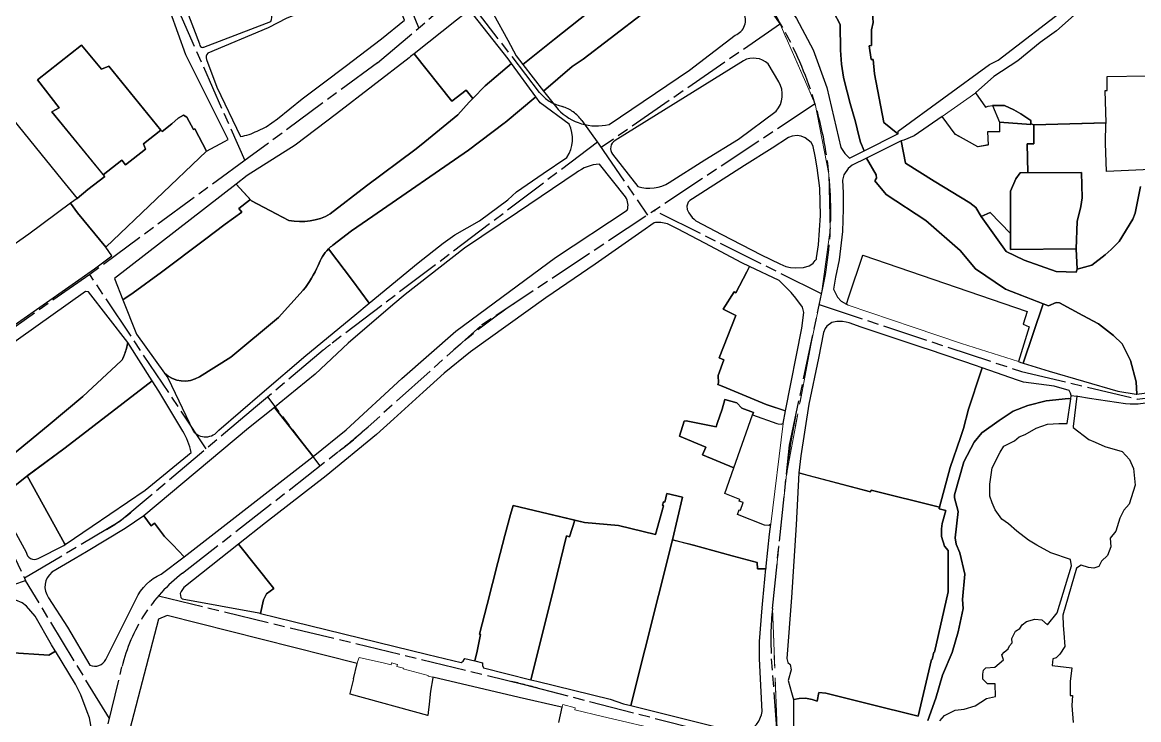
# Model space of a CAD drawing. Header units: millimetres. Extents: x 125232 to 134072, y 142885 to 152835.
# Drawn here: x 130015 to 130609, y 144035 to 144406 of the extents above; entities that cross this region are included whole.
import ezdxf

# ---------------------------------------------------------------- set-up
doc = ezdxf.new("R2010")
doc.units = ezdxf.units.MM
doc.linetypes.add('ACAD_ISO08W100', pattern=[36, 24, -3, 6, -3])
doc.linetypes.add('CENTER', pattern=[50.8, 31.75, -6.35, 6.35, -6.35])
for name, color, linetype in [('commerce', 10, 'Continuous'), ('culture', 21, 'Continuous'), ('green & plaza', 80, 'Continuous'), ('reserve', 253, 'Continuous'), ('residence', 2, 'Continuous'), ('residence-bad', 41, 'Continuous'), ('Sports', 81, 'Continuous'), ('water', 4, 'Continuous'), ('老城北中心线', 7, 'ACAD_ISO08W100')]:
    doc.layers.add(name, color=color, linetype=linetype)
for name, color, linetype, lineweight in [('government', 221, 'Continuous', 0), ('municipal utilities', 151, 'Continuous', 0), ('parking', 8, 'Continuous', 0), ('school', 31, 'Continuous', 0), ('super block', 6, 'CENTER', 0)]:
    doc.layers.add(name, color=color, linetype=linetype, lineweight=lineweight)

msp = doc.modelspace()

# ---------------------------------------------------------------- linework, layer by layer
at = {"layer": 'commerce'}
for points in [[(130133.93, 144448.27, 0.564691), (130129.9, 144451.03), (130127.89, 144450.11), (130097.55, 144437.76, 0.473223), (130094.59, 144432.61), (130109.11, 144394.49, 0.028899), (130109.09, 144394.29, 0.414214), (130110.76, 144392.63, 0.092093), (130111.35, 144392.74), (130147.09, 144406.49, 0.198104), (130147.3, 144410.6)], [(130294.08, 144446.14), (130265.69, 144421.13, 0.258875), (130265.59, 144410.27), (130273.07, 144396.53), (130277.55, 144388.21), (130281.18, 144383.5), (130298.04, 144396.97), (130320.14, 144414.63)], [(130369.74, 144380.5), (130394.09, 144399.19, 0.464882), (130398.53, 144411.29), (130384.32, 144436.17), (130382.11, 144439.25), (130346.58, 144411.91), (130327.57, 144397.27), (130313.3, 144386.29), (130307.4, 144382.43), (130292.07, 144369.35), (130299.85, 144359.65, 0.268777), (130327.01, 144351.64)], [(130210.07, 144426.8, 0.381398), (130205.7, 144428.24), (130201.88, 144426.71), (130155.57, 144408.26), (130145.63, 144403.03), (130113.46, 144389.55, 0.283863), (130112.83, 144386.27), (130118.29, 144371.42), (130130.93, 144345.23, 0.08878), (130139.71, 144348.13), (130144.62, 144350.31), (130150.57, 144354.69), (130163.73, 144365.29), (130175.02, 144373.79), (130186.51, 144382.52), (130205.9, 144397.25), (130218.21, 144407.12), (130217.41, 144408.87)], [(130223.68, 144338.18), (130226.99, 144340.73), (130246.52, 144356.72), (130252.57, 144363.41), (130254.55, 144365.48), (130250.99, 144369.84), (130243.32, 144364.02), (130223.27, 144389.22), (130221.37, 144387.71), (130221.03, 144387.37), (130220.67, 144387.08), (130182.06, 144357.22), (130160.08, 144340.57), (130134.52, 144324.49), (130128.61, 144319.9), (130136.69, 144310.97), (130149.97, 144303.99), (130156.59, 144300.56, 0.183613), (130178.63, 144303.96), (130197.92, 144318.97)], [(130415.95, 144358.66, 0.3207), (130417.36, 144374.22), (130411.7, 144383.89, 0.314067), (130398.48, 144385.56), (130330.25, 144343.05, 0.45947), (130328.81, 144335.82), (130342.32, 144318.59, 0.22293), (130359.04, 144320.77), (130377.88, 144332.82), (130395.84, 144343.7)], [(130273.18, 144311.43), (130277.82, 144315.81), (130291.97, 144325.49), (130304.5, 144334.05, 0.269172), (130305.73, 144351.84), (130290.35, 144363.05), (130287.99, 144366.31), (130271.69, 144352.67), (130271.19, 144352.25), (130252.21, 144337.89), (130201.35, 144302.84), (130190.03, 144294.93), (130180.05, 144287.38, 0.034246), (130177.71, 144285.35), (130190.51, 144268.57), (130199.4, 144256.45), (130225.52, 144277.95), (130238.81, 144288.47), (130244.94, 144292.82), (130258, 144300.24)], [(130298.58, 144280.79), (130336.66, 144306.02, 0.232998), (130335.82, 144313.02), (130321.89, 144330.49, 0.149761), (130309.44, 144325.86), (130278.29, 144304.73), (130250.03, 144285.72), (130218.49, 144261.17), (130212.02, 144255.68), (130188.22, 144235.14), (130170.58, 144218.77), (130151.44, 144203.05), (130149, 144201.03), (130169.63, 144174.93), (130187.18, 144189.13), (130216.81, 144216.37), (130245.46, 144241.69)], [(130053.14, 144274.76), (130062.4, 144281.69), (130059.31, 144286.25), (130044.26, 144304.59), (130040.53, 144309.65), (130018.35, 144293.19), (130005.69, 144284.32), (129997.71, 144297.34), (129995.09, 144300.72), (129979.54, 144289.67), (129948.15, 144268.09), (129957.41, 144254.55), (129955.52, 144253.15), (129963.91, 144241.21), (129957.26, 144228.81), (129962.36, 144225.21, 0.240956), (129978.2, 144222.96), (129998.47, 144236.53)], [(130177.71, 144285.35, 0.115613), (130172.25, 144276.57, -0.06024), (130164.26, 144263.38), (130151.14, 144248.84), (130125.8, 144227.84), (130109.05, 144217.36, -0.343183), (130090.46, 144219.27), (130092.25, 144216.7), (130105.67, 144188.53, 0.494241), (130119.33, 144188.93), (130142.46, 144208.85), (130165.69, 144228.73), (130191.69, 144250.1), (130199.4, 144256.45), (130190.51, 144268.57)], [(130070.99, 144235.55), (130050.07, 144262.55), (130048.43, 144262.65), (129986.15, 144218.55), (129978.1, 144212.58, 0.406474), (129976.14, 144200.49), (129995.45, 144165.97), (130006.57, 144173.32), (130028.63, 144191.36), (130047.04, 144206.75), (130067.44, 144225.73, 0.079449), (130070.01, 144231.69)], [(130104.62, 144177.12, 0.087597), (130100.26, 144188.44), (130087.4, 144209.76), (130083.95, 144215.2), (130037.61, 144179.53), (130017.45, 144164.6), (130037.31, 144128.61), (130037.64, 144127.99), (130052.03, 144137.86), (130080.26, 144157.02)], [(130100.99, 144121.48), (130094.99, 144127.89), (130090.43, 144132.24), (130085.11, 144139.39), (130083.4, 144138.03), (130079.43, 144143.28), (130069.6, 144136.51), (130049.03, 144124.23), (130042.94, 144120.6), (130030.61, 144113.3, 0.408687), (130028.83, 144099.75), (130038.86, 144084), (130050.74, 144063.92, 0.409564), (130059.26, 144066.83), (130075.42, 144099.12, -0.185804), (130088.7, 144112.24)]]:
    msp.add_lwpolyline(points, format="xyb", close=True, dxfattribs=at)
msp.add_lwpolyline([(130001, 144364.96), (130036.07, 144321.95), (130044.01, 144312.23), (130049.65, 144317.08), (130058.68, 144323.86), (130030.5, 144358.36), (130034.34, 144360.5), (130022.82, 144375.41), (130046.29, 144393.74), (130056.95, 144380.96), (130060.79, 144382.66), (130088.53, 144348.65), (130089.21, 144347.81), (130094.39, 144351.93), (130097.73, 144354.96), (130100.61, 144356.56), (130102.38, 144355.44), (130105.88, 144348.96), (130106.61, 144349.32), (130112.75, 144337.31), (130122.44, 144342.48), (130124.33, 144343.57), (130101.78, 144388.66), (130081.41, 144445.67)], dxfattribs=at)
for points in [[(130429.57, 144243.15), (130430.67, 144251.46), (130429.92, 144254.46), (130426.33, 144259.22), (130423.91, 144262.21), (130417.54, 144268.49), (130401.77, 144276.05), (130401.68, 144275.95), (130400.37, 144273.16), (130394.54, 144262.08), (130393.59, 144262.58), (130387.71, 144253.32), (130394.53, 144249.88), (130385.55, 144227.4), (130388.07, 144226.29), (130384.98, 144218.08), (130385.21, 144214.05), (130384.94, 144213.24), (130387.15, 144212.32), (130410.54, 144202.61), (130420.91, 144199.2)], [(130021.61, 144089.93), (130017, 144095.34), (130014.79, 144097.03), (130011.34, 144098.53), (130007.73, 144099.75), (130004.48, 144100.59), (130001.73, 144100.56), (130000, 144100.02), (129981.48, 144093.32), (129982.43, 144090.73), (129991.04, 144069.15), (129995.23, 144068.79), (130007.52, 144070.67), (130028.95, 144069.23), (130032.42, 144071.34), (130032.34, 144071.48), (130030.34, 144074.7)]]:
    msp.add_lwpolyline(points, close=True, dxfattribs=at)
at = {"layer": 'culture'}
for points in [[(130060.79, 144382.66), (130056.95, 144380.96), (130046.29, 144393.74), (130022.82, 144375.41), (130034.34, 144360.5), (130030.5, 144358.36), (130057.88, 144324.85), (130067.72, 144332.69), (130069.68, 144330.04), (130080.4, 144338.52), (130079.32, 144341.24), (130088.53, 144348.65)], [(130169.63, 144174.93), (130149, 144201.03), (130135.24, 144190), (130079.43, 144143.28), (130083.4, 144138.03), (130085.11, 144139.39), (130090.43, 144132.24), (130094.99, 144127.89), (130100.99, 144121.48)]]:
    msp.add_lwpolyline(points, close=True, dxfattribs=at)
msp.add_lwpolyline([(130017.45, 144164.6), (130017.05, 144164.3), (130002.07, 144152.58), (130003.13, 144150.1), (130005.02, 144145.82), (130016.92, 144123.98, 0.517555), (130023.18, 144120.63), (130036.96, 144127.52), (130037.64, 144127.99), (130037.31, 144128.61)], format="xyb", close=True, dxfattribs=at)
at = {"layer": 'government'}
msp.add_lwpolyline([(130633.52, 144377.79), (130591.96, 144377.13), (130592.04, 144369.62), (130590.88, 144369.61), (130591.41, 144352.4), (130591.42, 144352.17), (130591.26, 144352.32), (130591.06, 144341.72), (130591.75, 144326.66), (130615.11, 144327.73)], dxfattribs=at)
msp.add_lwpolyline([(130230.52, 144037.11), (130230.73, 144038.73), (130231.31, 144043.1), (130231.97, 144050.08), (130233.17, 144057.15), (130233.23, 144057.38), (130230.67, 144057.99), (130230.77, 144058.41), (130217.54, 144061.86), (130217.65, 144062.27), (130214.1, 144063.19), (130214.37, 144064.25), (130211.29, 144065.03), (130211.02, 144063.99), (130207.59, 144064.89), (130194.1, 144067.87), (130193.22, 144065.67), (130190.99, 144056.57), (130191.12, 144056.53), (130189.25, 144048.69), (130189.19, 144048.46), (130189.19, 144048.46), (130189.19, 144048.46), (130189.19, 144048.46), (130230.52, 144037.11)], close=True, dxfattribs=at)
at = {"layer": 'green & plaza'}
for points in [[(130431.5, 144436.05), (130417.73, 144425.93), (130417.6, 144421.33), (130421.98, 144414.89), (130426.69, 144407.95), (130435.6, 144391.24), (130442.86, 144371.33), (130450.26, 144339.27), (130452.39, 144336.13), (130455.01, 144333.7), (130462.71, 144337.56), (130460.81, 144342.21), (130459.88, 144345.59), (130458.15, 144352.95), (130455.29, 144362.76), (130452.05, 144375.13), (130451.71, 144376.85), (130450.74, 144383.73), (130450.19, 144391.23), (130449.99, 144404.89), (130443.27, 144417.62)], [(130546.02, 144357.29), (130542.37, 144359.33), (130537.45, 144361.66), (130531, 144361.71), (130534.67, 144352.77), (130551.47, 144351.66), (130551.48, 144351.86), (130551.5, 144353.8)], [(130112.75, 144337.31), (130106.61, 144349.32), (130105.88, 144348.96), (130102.38, 144355.44), (130100.61, 144356.56), (130097.73, 144354.96), (130094.39, 144351.93), (130089.21, 144347.81), (130088.53, 144348.65), (130079.32, 144341.24), (130080.4, 144338.52), (130069.68, 144330.04), (130067.72, 144332.69), (130057.87, 144324.85), (130058.68, 144323.86), (130049.65, 144317.08), (130044.01, 144312.23), (130040.53, 144309.65), (130044.26, 144304.59), (130059.31, 144286.25)], [(130439.59, 144303.09), (130439.12, 144317.67), (130437.8, 144328.53), (130436.71, 144334.74), (130435.66, 144339.92), (130435.32, 144340.76), (130434.57, 144341.98), (130431.41, 144344.57), (130429.27, 144345.43), (130427.08, 144345.82), (130424.51, 144345.41), (130422.55, 144344.62), (130413.76, 144339.07), (130399.07, 144329.81), (130371.36, 144312.08), (130370.02, 144311.23), (130369.05, 144310.26), (130368.42, 144308.05), (130368.59, 144306.41), (130369.46, 144304.57), (130371.24, 144302.13), (130372.22, 144301.14), (130373.26, 144300.37), (130387.09, 144293.02), (130407.94, 144282.18), (130417.89, 144277.49), (130421.07, 144276), (130423.55, 144275.43), (130426.45, 144275.27), (130430.38, 144275.48), (130433.42, 144276.42), (130434.29, 144276.84), (130435.6, 144277.8), (130436.67, 144279.14), (130437.31, 144279.94), (130437.44, 144280.7), (130438.37, 144287.54)], [(130495.6, 144300.51), (130474.52, 144314.36), (130468.35, 144321.6), (130469.37, 144323.09), (130469.11, 144324.77), (130463.94, 144333.72), (130456.28, 144329.9), (130454.15, 144328.13), (130451.98, 144324.83), (130451.15, 144321.99), (130451.61, 144315.31), (130451.58, 144306.76), (130451.25, 144294.71), (130449.4, 144279.58), (130447.53, 144270.37), (130446.45, 144264.01), (130448.53, 144259.63), (130450.58, 144257.55), (130453.29, 144255.96), (130454.65, 144259.86), (130462.07, 144282.03), (130549.46, 144252.02), (130547.35, 144245.28), (130550.48, 144243.92), (130544.84, 144225.38), (130546.03, 144225), (130547.39, 144224.58), (130558.03, 144256.17), (130537.98, 144264), (130521.93, 144274.8), (130513.77, 144284.46)], [(130122.8, 144298.56), (130131.53, 144304.87), (130130.01, 144306.96), (130135.74, 144311.27), (130135.98, 144311.45), (130136.29, 144311.41), (130128.61, 144319.9), (130063.89, 144269.57), (130068.38, 144258.2), (130073.76, 144261.92), (130088.91, 144273.04), (130111.81, 144290.2)], [(130575.58, 144285.49), (130540.63, 144285.07), (130540.52, 144293.26), (130540.51, 144293.25), (130540.51, 144293.61), (130529.81, 144304.69), (130525.02, 144302.57), (130538.25, 144284.09), (130547.88, 144279.43), (130564.94, 144273.39), (130575.62, 144272.94), (130576.07, 144274.67)], [(130595.45, 144239.26), (130587.4, 144245.48), (130579.06, 144250), (130566.69, 144256.7), (130564.98, 144256.91), (130560.78, 144255.1), (130558.03, 144256.17), (130547.39, 144224.58), (130561.17, 144220.23), (130597.69, 144209.75), (130607.53, 144208.1), (130607.84, 144208.14), (130607.52, 144214.61), (130604.52, 144225.97), (130600.1, 144234.85)], [(130129.78, 144128.21), (130100.7, 144105.22), (130099.33, 144103.13), (130098.87, 144102.04), (130099.22, 144099.93), (130099.84, 144099.17), (130140.61, 144091.68), (130141.61, 144091.43), (130143.1, 144098.61), (130144.79, 144101.84), (130148.64, 144104.65)]]:
    msp.add_lwpolyline(points, close=True, dxfattribs=at)
msp.add_lwpolyline([(130273.35, 144386.51), (130254.76, 144410.14, 0.356498), (130250, 144410.32), (130245.79, 144407.14), (130223.27, 144389.22), (130243.32, 144364.02), (130250.99, 144369.84), (130254.55, 144365.48), (130261.02, 144372.25), (130275.1, 144384.1)], format="xyb", close=True, dxfattribs=at)
for points in [[(130496.67, 144034.49), (130500.79, 144046.25), (130504.45, 144058.51), (130509.6, 144070.62), (130512.69, 144081.63), (130515.43, 144094.08), (130515.09, 144098.88), (130516.35, 144112.29), (130513.72, 144123.59), (130511.66, 144128.16), (130511.2, 144131.63), (130512.69, 144145.68), (130510.75, 144152.88), (130510.86, 144154.48), (130515.78, 144172), (130521.27, 144182.62), (130525.28, 144187.46), (130534.65, 144194.08), (130541.97, 144199), (130549.74, 144202.08), (130559.57, 144204.59), (130571.51, 144205.69), (130572.67, 144205.6), (130572.91, 144207.34), (130572.58, 144208.68), (130571.74, 144210.11), (130563.91, 144212.29), (130547.51, 144214.39), (130544.4, 144215.47), (130525.51, 144222.1), (130524.77, 144220), (130518.21, 144200.09), (130515.53, 144189.81), (130513.97, 144185.03), (130508.54, 144169.09), (130502.89, 144148), (130502.63, 144147.04), (130506.21, 144146.12), (130504.3, 144139.2), (130503.82, 144136.45), (130503.96, 144132.28), (130505.55, 144127.26), (130507.49, 144124.81), (130507.45, 144102.85), (130500.22, 144070.73), (130499.83, 144070.83), (130498.92, 144066.87), (130498.6, 144066.94), (130491.4, 144036.74), (130465.07, 144043.3), (130442.28, 144048.97), (130438.69, 144049.22), (130437.7, 144044.73), (130435.01, 144045.66), (130431.52, 144046.23), (130428.18, 144046.14), (130425.51, 144045.62), (130425.19, 144045.51), (130425.39, 144016.21)], [(130503.07, 144034.15), (130505.47, 144037.12), (130511.09, 144039.99), (130516, 144040.45), (130521.72, 144042.28), (130527.89, 144046.05), (130532.69, 144047.19), (130532.47, 144053.84), (130531.9, 144053.84), (130530.53, 144053.84), (130528.36, 144053.96), (130525.96, 144056.36), (130525.96, 144059.1), (130526.3, 144061.15), (130527.56, 144062.52), (130532.24, 144062.87), (130536.82, 144066.64), (130535.91, 144069.29), (130537.17, 144070.77), (130539.34, 144072.6), (130540.03, 144074.2), (130541.51, 144075.8), (130541.28, 144077.97), (130543.34, 144081.97), (130545.63, 144083.45), (130546.89, 144085.39), (130549.17, 144087.11), (130553.63, 144088.25), (130557.29, 144088.02), (130560.33, 144085.36), (130565.35, 144091.76), (130572.97, 144116.65), (130572.57, 144120.08), (130562.04, 144123.68), (130554.6, 144127.63), (130550.18, 144130.43), (130543.95, 144135.13), (130539.47, 144139.15), (130535.98, 144141.53), (130532.49, 144146.54), (130530.86, 144150.26), (130529.58, 144153.76), (130529.64, 144160.21), (130530.92, 144168.89), (130535.1, 144177.14), (130537.09, 144180.41), (130542.73, 144183.26), (130545.24, 144185.3), (130548.32, 144186.58), (130554.25, 144190.07), (130560.27, 144192.18), (130566.24, 144192.41), (130570.81, 144192.47), (130572.67, 144205.6), (130572.91, 144207.34), (130575.84, 144206.93), (130573.86, 144190.93), (130573.97, 144190.37), (130582.2, 144183.94), (130585.57, 144182.49), (130590.84, 144180.24), (130599.93, 144177.55), (130603.87, 144173.38), (130606, 144168.56), (130607.01, 144159.59), (130603.76, 144149.46), (130600.95, 144146.32), (130598.82, 144142.06), (130596.56, 144135.08), (130593.64, 144131.38), (130593.98, 144126.9), (130592.28, 144122.16), (130589.03, 144119.14), (130587.68, 144116.33), (130584.88, 144115.43), (130582.18, 144115.88), (130578.14, 144117), (130575.78, 144115.43), (130568.37, 144090.5), (130568.7, 144085), (130568.93, 144080.97), (130569.47, 144073.87), (130566.89, 144069.72), (130564.87, 144067.82), (130563.08, 144067.26), (130562.81, 144063.72), (130573.18, 144062.44), (130572.29, 144055.11), (130572.29, 144047.69), (130573.54, 144047.69), (130573.27, 144042.42), (130573.9, 144033.26)]]:
    msp.add_lwpolyline(points, dxfattribs=at)
at = {"layer": 'municipal utilities'}
msp.add_lwpolyline([(130419.59, 144192.52), (130418.55, 144192.13), (130416.94, 144192.25), (130416.28, 144192.47), (130403.34, 144196.99), (130393.35, 144168.83), (130388.53, 144155.25), (130396.54, 144152.02), (130396.25, 144151.08), (130398.28, 144150.35), (130396.86, 144146.38), (130396.24, 144146.58), (130395.29, 144144.12), (130409.66, 144138.35), (130412.06, 144138.15), (130413.11, 144138.85)], close=True, dxfattribs=at)
at = {"layer": 'parking'}
msp.add_lwpolyline([(130462.07, 144282.03), (130454.65, 144259.86), (130453.29, 144255.96), (130454.17, 144255.44), (130488.74, 144243.81), (130514.47, 144234.99), (130544.84, 144225.38), (130550.48, 144243.92), (130547.35, 144245.28), (130549.46, 144252.02)], close=True, dxfattribs=at)
at = {"layer": 'reserve'}
msp.add_lwpolyline([(130052.13, 144026.93), (130050.63, 144035.8), (130049.4, 144038.98), (130045.9, 144048.14), (130043.14, 144053.73), (130032.42, 144071.34), (130028.95, 144069.23), (130007.52, 144070.67), (129995.23, 144068.79), (129991.04, 144069.15), (129982.47, 144090.63), (129982.47, 144090.63), (129981.5, 144093.27), (129981.48, 144093.32), (129965.59, 144087.57), (129954.77, 144083.68), (129954.35, 144083.52), (129966.05, 144045.13), (129958.99, 144026.28)], dxfattribs=at)
at = {"layer": 'residence'}
for points in [[(130613.59, 144557.9), (130608.68, 144558.83), (130447.95, 144447.75), (130444.88, 144445.57), (130459.6, 144425.72), (130463.43, 144420.5), (130467.1, 144410.92), (130467.45, 144405.81), (130466.63, 144401.92), (130466.66, 144393.68), (130465.43, 144393.54), (130466.52, 144386.15), (130467.57, 144386.23), (130468.17, 144378.55), (130473.19, 144352.61), (130480.66, 144346.56), (130480.71, 144346.58), (130480.78, 144346.64), (130480.76, 144347.98), (130529.48, 144383.49), (130534.11, 144385.82), (130571.49, 144414.61), (130580.16, 144427.1), (130609.56, 144447.35)], [(130577.73, 144412.63), (130564.99, 144401.4), (130556.31, 144395.24), (130544.51, 144385.4), (130531.8, 144377.09), (130522.02, 144368.47), (130527.35, 144360.87), (130528.74, 144361.34), (130531, 144361.71), (130537.45, 144361.66), (130542.37, 144359.33), (130546.02, 144357.29), (130551.5, 144353.8), (130551.48, 144351.86), (130553.03, 144351.42), (130591.41, 144352.4), (130590.88, 144369.61), (130592.04, 144369.62), (130591.96, 144377.13), (130633.52, 144377.79)], [(130615.11, 144327.73), (130591.75, 144326.66), (130591.06, 144341.72), (130591.26, 144352.39), (130553.03, 144351.42), (130553.04, 144341.28), (130549.47, 144341.24), (130549.89, 144325.96), (130578.3, 144326.04), (130578.76, 144312.49), (130578.07, 144307.87), (130575.99, 144299.93), (130575.58, 144285.49), (130576.07, 144274.67), (130583.89, 144276.7), (130590.99, 144282.14), (130594.2, 144285.15), (130598.45, 144289.31), (130605.72, 144301.28), (130606.89, 144304.47), (130609.75, 144318.58)], [(130300.35, 144033.41), (130302.08, 144041.45), (130300.91, 144041.72), (130279.17, 144046.6), (130233.23, 144057.38), (130233.17, 144057.15), (130231.97, 144050.08), (130231.31, 144043.1), (130230.73, 144038.73), (130230.52, 144037.11), (130189.19, 144048.46), (130189.19, 144048.46), (130189.19, 144048.46), (130189.25, 144048.69), (130191.12, 144056.53), (130190.99, 144056.57), (130193, 144064.75), (130091.84, 144090.33), (130087.27, 144088.41), (130050.18, 143946.04)]]:
    msp.add_lwpolyline(points, dxfattribs=at)
for points in [[(130549.47, 144341.24), (130553.04, 144341.28), (130553.03, 144351.42), (130551.48, 144351.86), (130551.47, 144351.66), (130534.67, 144352.77), (130534.81, 144347.69), (130528.44, 144347.62), (130528.69, 144340.73), (130523.28, 144339.71), (130511.12, 144346.39), (130504.2, 144355.88), (130504.2, 144355.88), (130489.4, 144345.61), (130483.8, 144343.3), (130482.43, 144342.95), (130484.66, 144331.07), (130500, 144321.37), (130518.9, 144309.96), (130522.2, 144307.39), (130525.02, 144302.57), (130529.81, 144304.69), (130540.51, 144293.61), (130540.6, 144316.04), (130543.47, 144322.59), (130545.82, 144325.95), (130549.89, 144325.96)], [(130578.07, 144307.87), (130578.76, 144312.49), (130578.3, 144326.04), (130545.82, 144325.95), (130543.47, 144322.59), (130540.6, 144316.04), (130540.51, 144293.61), (130540.52, 144293.6), (130540.63, 144285.07), (130575.58, 144285.49), (130575.99, 144299.93)], [(130271.58, 144132.82), (130274.49, 144144.02), (130275.97, 144148.89), (130313.88, 144139.86), (130331.96, 144138.14), (130351.69, 144133.33), (130356.04, 144148.64), (130355.44, 144149), (130355.91, 144150.81), (130356.74, 144150.6), (130357.73, 144155.15), (130366.04, 144153.34), (130360.71, 144130.47), (130364.45, 144129.6), (130364.45, 144129.6), (130371.92, 144127.8), (130392.56, 144121.99), (130405.75, 144118.56), (130406.05, 144115.2), (130409.87, 144115.11), (130410.37, 144115.32), (130410.51, 144115.43), (130410.62, 144116.58), (130412.31, 144133.53), (130413.11, 144138.85), (130412.06, 144138.15), (130409.66, 144138.35), (130395.29, 144144.12), (130396.24, 144146.58), (130396.86, 144146.38), (130398.28, 144150.35), (130396.25, 144151.08), (130396.54, 144152.02), (130388.53, 144155.25), (130393.35, 144168.83), (130376.8, 144175.87), (130378.49, 144179.88), (130364.47, 144185.79), (130367.04, 144193.67), (130368.06, 144193.92), (130384.03, 144190.73), (130384.57, 144192.44), (130387.17, 144200.16), (130388.63, 144205.32), (130394.99, 144203.52), (130397.66, 144200.56), (130403.8, 144198.31), (130403.34, 144196.99), (130416.28, 144192.47), (130416.94, 144192.25), (130418.55, 144192.13), (130419.59, 144192.52), (130420.91, 144199.2), (130420.75, 144199.25), (130410.54, 144202.61), (130387.15, 144212.32), (130384.94, 144213.24), (130385.21, 144214.05), (130384.98, 144218.08), (130388.07, 144226.29), (130385.55, 144227.4), (130394.53, 144249.88), (130387.71, 144253.32), (130393.59, 144262.58), (130394.54, 144262.08), (130400.37, 144273.16), (130401.73, 144276.06), (130397.64, 144278.03), (130377.98, 144288.46), (130363.49, 144296.12), (130358.03, 144298.65), (130354.53, 144299.48), (130351.72, 144299.37), (130351, 144299.22), (130344.45, 144294.58), (130319.64, 144277.33), (130293.31, 144259.32), (130253.2, 144230.65), (130239.35, 144219.28), (130228.05, 144209.22), (130212.41, 144195), (130203.34, 144186.56), (130176.44, 144164.61), (130144.27, 144139.67), (130129.78, 144128.21), (130148.64, 144104.65), (130144.79, 144101.84), (130143.1, 144098.61), (130141.61, 144091.43), (130158.86, 144087.06), (130230.57, 144069.56), (130248.3, 144065.25), (130249.41, 144065.98), (130250, 144066.8), (130250.21, 144067.34), (130255.66, 144066.08), (130256.85, 144071.22), (130258.58, 144080.16), (130258.09, 144080.28), (130262.13, 144096.06), (130265.02, 144107.36), (130267.89, 144118.58)], [(130518.21, 144200.09), (130524.77, 144220), (130525.51, 144222.1), (130521.51, 144223.5), (130515.74, 144225.46), (130504.72, 144229.16), (130498.06, 144231.46), (130493.11, 144233.09), (130486.19, 144235.37), (130474.93, 144239.08), (130461.09, 144243.78), (130454.75, 144245.98), (130453.15, 144246.38), (130451.19, 144246.7), (130448.2, 144246.72), (130445.52, 144246.15), (130442.93, 144244.26), (130441.91, 144243), (130441.11, 144240.98), (130438.41, 144227.24), (130433.3, 144202.83), (130429.1, 144175.18), (130427.95, 144166.18), (130466.04, 144156.04), (130466.51, 144157.02), (130502.88, 144148.01), (130502.89, 144148), (130508.54, 144169.09), (130513.97, 144185.03), (130515.53, 144189.81)], [(130507.49, 144124.81), (130505.55, 144127.26), (130503.96, 144132.28), (130503.82, 144136.45), (130504.3, 144139.2), (130506.21, 144146.12), (130502.63, 144147.04), (130502.89, 144148), (130466.51, 144157.02), (130466.04, 144156.04), (130432.99, 144164.84), (130427.95, 144166.18), (130426.61, 144138.61), (130424.15, 144099.84), (130421.64, 144067.39), (130422.14, 144065.29), (130423.43, 144064.23), (130423.91, 144061.34), (130422.38, 144055.62), (130424.02, 144049.26), (130425.18, 144045.56), (130428.18, 144046.14), (130431.52, 144046.23), (130435.01, 144045.66), (130437.7, 144044.73), (130438.69, 144049.22), (130442.28, 144048.97), (130465.07, 144043.3), (130491.4, 144036.74), (130498.6, 144066.94), (130498.92, 144066.87), (130499.83, 144070.83), (130500.22, 144070.73), (130507.45, 144102.85)], [(130304.37, 144132.64), (130306.03, 144132.11), (130308.84, 144140.94), (130308.86, 144141.05), (130275.97, 144148.89), (130274.49, 144144.02), (130271.58, 144132.82), (130267.89, 144118.58), (130265.02, 144107.36), (130262.13, 144096.06), (130258.09, 144080.28), (130258.58, 144080.16), (130256.85, 144071.22), (130255.66, 144066.08), (130259.7, 144065.14), (130259.7, 144063.59), (130260.02, 144062.81), (130260.28, 144062.44), (130285.42, 144056.06), (130286.12, 144058.67), (130297.85, 144105.65)]]:
    msp.add_lwpolyline(points, close=True, dxfattribs=at)
at = {"layer": 'residence-bad'}
msp.add_lwpolyline([(130403.34, 144196.99), (130403.8, 144198.31), (130397.66, 144200.56), (130394.99, 144203.52), (130388.63, 144205.32), (130387.17, 144200.16), (130384.57, 144192.44), (130384.03, 144190.73), (130368.06, 144193.92), (130367.04, 144193.67), (130364.47, 144185.79), (130378.49, 144179.88), (130376.8, 144175.87), (130393.35, 144168.83)], close=True, dxfattribs=at)
at = {"layer": 'school'}
for points in [[(130001, 144364.96), (129992.43, 144375.47), (129969.64, 144403.52), (129969.35, 144403.29), (129952.43, 144390.01), (129966.69, 144372.37), (129946.51, 144350.14), (129932.17, 144336.79), (129943.16, 144330.36), (129954.62, 144312.72), (129962.03, 144310.76), (129979.54, 144289.67), (129995.09, 144300.72), (129997.71, 144297.34), (130005.69, 144284.32), (130018.35, 144293.19), (130040.53, 144309.65), (130044.01, 144312.23), (130036.07, 144321.95)], [(130531.05, 144361.65), (130528.79, 144361.28), (130527.39, 144360.81), (130522.07, 144368.41), (130504.2, 144355.88), (130511.17, 144346.33), (130523.33, 144339.65), (130528.74, 144340.67), (130528.48, 144347.56), (130534.86, 144347.62), (130534.71, 144352.7)]]:
    msp.add_lwpolyline(points, close=True, dxfattribs=at)
msp.add_lwpolyline([(130358.49, 144028.33), (130323.58, 144036.53), (130308.76, 144040.06), (130309.03, 144041.23), (130302.42, 144042.95), (130302.08, 144041.45), (130300.35, 144033.41)], dxfattribs=at)
at = {"layer": 'Sports'}
for points in [[(130360.71, 144130.47), (130366.04, 144153.34), (130357.73, 144155.15), (130356.74, 144150.6), (130355.91, 144150.81), (130355.44, 144149), (130356.04, 144148.64), (130351.69, 144133.33), (130331.96, 144138.14), (130313.88, 144139.86), (130308.87, 144141.05), (130306.03, 144132.11), (130304.37, 144132.64), (130297.85, 144105.65), (130286.12, 144058.67), (130285.42, 144056.06), (130288.55, 144055.27), (130327.55, 144045.72), (130334.7, 144043.36), (130338.63, 144042.37)], [(130408.55, 144094.32), (130408.81, 144098.35), (130410.5, 144115.37), (130409.87, 144115.11), (130406.05, 144115.2), (130405.75, 144118.56), (130392.56, 144121.99), (130371.92, 144127.8), (130364.7, 144129.54), (130360.71, 144130.47), (130338.63, 144042.37), (130396.08, 144027.98), (130400.1, 144028.63), (130403.42, 144030.39), (130405.43, 144032.26), (130406.73, 144034.04), (130408.05, 144037.34), (130408.39, 144039.15), (130407.91, 144049.66), (130407.1, 144067.14), (130407, 144076.45)]]:
    msp.add_lwpolyline(points, close=True, dxfattribs=at)
at = {"layer": 'super block'}
for points in [[(131232.28, 144995.29), (131113.91, 145015.01), (131079.07, 145022.25), (130893.19, 144889.99), (130755.65, 144795.22), (130669.54, 144744.85), (130584.34, 144719.41), (130572.39, 144717.71), (130516.51, 144709.77), (130449.65, 144710.23), (130244.47, 144700.12), (130270.32, 144630.02), (130299.56, 144568.76), (130387.36, 144449.35), (130417.97, 144405.02), (130436.6, 144362.65), (130443.99, 144325.09), (130444.73, 144295.59), (130440.1, 144261.46), (130434.5, 144235.1), (130421.36, 144165.3), (130413.89, 144093.98), (130416.6, 144025.38)], [(130416.6, 144025.38), (130413.89, 144093.98), (130421.36, 144165.3), (130434.5, 144235.1), (130440.1, 144261.46), (130444.73, 144295.59), (130443.99, 144325.09), (130436.6, 144362.65), (130417.97, 144405.02), (130387.36, 144449.35), (130299.56, 144568.76), (130270.32, 144630.02), (130244.47, 144700.12), (130048.37, 144654.45), (129987.49, 144640.27), (129845.14, 144625.13), (129686.13, 144633.52), (129641.81, 144643.03), (129596.72, 144450.7)], [(130244.47, 144700.12), (130270.32, 144630.02), (130299.56, 144568.76), (130387.36, 144449.35), (130417.97, 144405.02), (130436.6, 144362.65), (130443.99, 144325.09), (130444.73, 144295.59), (130440.1, 144261.46), (130434.5, 144235.1), (130421.36, 144165.3), (130413.89, 144093.98), (130416.6, 144025.38), (130415.38, 143984.09), (130404.99, 143936.45), (130380.69, 143866.78), (130354.42, 143793.51)]]:
    msp.add_lwpolyline(points, dxfattribs=at)
at = {"layer": 'water'}
msp.add_lwpolyline([(130382.11, 144439.25), (130370.13, 144455.96), (130351.3, 144440.23), (130332.02, 144424.13), (130320.14, 144414.63), (130298.04, 144396.97), (130281.18, 144383.5), (130292.07, 144369.35), (130307.4, 144382.43), (130313.3, 144386.29), (130327.57, 144397.27), (130346.58, 144411.91)], close=True, dxfattribs=at)
for points in [[(130443.27, 144417.62), (130449.99, 144404.89), (130450.19, 144391.23), (130450.74, 144383.73), (130451.71, 144376.85), (130452.05, 144375.13), (130455.29, 144362.76), (130458.15, 144352.95), (130459.88, 144345.59), (130460.81, 144342.21), (130462.71, 144337.56), (130480.66, 144346.56), (130473.19, 144352.61), (130468.17, 144378.55), (130467.57, 144386.23), (130466.52, 144386.15), (130465.43, 144393.54), (130466.66, 144393.68), (130466.63, 144401.92), (130467.45, 144405.81), (130467.1, 144410.92)], [(130609.75, 144318.58), (130606.89, 144304.47), (130605.72, 144301.28), (130598.45, 144289.31), (130594.2, 144285.15), (130590.99, 144282.14), (130583.89, 144276.7), (130576.07, 144274.67), (130575.62, 144272.94), (130564.94, 144273.39), (130547.88, 144279.43), (130538.25, 144284.09), (130525.02, 144302.57), (130522.2, 144307.39), (130518.9, 144309.96), (130500, 144321.37), (130484.66, 144331.07), (130482.43, 144342.95), (130463.94, 144333.72), (130469.11, 144324.77), (130469.37, 144323.09), (130468.35, 144321.6), (130474.52, 144314.36), (130495.6, 144300.51), (130513.77, 144284.46), (130521.93, 144274.8), (130537.98, 144264), (130560.78, 144255.1), (130564.98, 144256.91), (130566.69, 144256.7), (130579.06, 144250), (130587.4, 144245.48), (130595.45, 144239.26), (130600.1, 144234.85), (130604.52, 144225.97), (130607.52, 144214.61), (130607.84, 144208.14), (130616.84, 144209.31)], [(130503.07, 144034.15), (130505.47, 144037.12), (130511.09, 144039.99), (130516, 144040.45), (130521.72, 144042.28), (130527.89, 144046.05), (130532.69, 144047.19), (130532.47, 144053.84), (130531.9, 144053.84), (130530.53, 144053.84), (130528.36, 144053.96), (130525.96, 144056.36), (130525.96, 144059.1), (130526.3, 144061.15), (130527.56, 144062.52), (130532.24, 144062.87), (130536.82, 144066.64), (130535.91, 144069.29), (130537.17, 144070.77), (130539.34, 144072.6), (130540.03, 144074.2), (130541.51, 144075.8), (130541.28, 144077.97), (130543.34, 144081.97), (130545.63, 144083.45), (130546.89, 144085.39), (130549.17, 144087.11), (130553.63, 144088.25), (130557.29, 144088.02), (130560.33, 144085.36), (130565.35, 144091.76), (130572.97, 144116.65), (130572.57, 144120.08), (130562.04, 144123.68), (130554.6, 144127.63), (130550.18, 144130.43), (130543.95, 144135.13), (130539.47, 144139.15), (130535.98, 144141.53), (130532.49, 144146.54), (130530.86, 144150.26), (130529.58, 144153.76), (130529.64, 144160.21), (130530.92, 144168.89), (130535.1, 144177.14), (130537.09, 144180.41), (130542.73, 144183.26), (130545.24, 144185.3), (130548.32, 144186.58), (130554.25, 144190.07), (130560.27, 144192.18), (130566.24, 144192.41), (130570.81, 144192.47), (130572.67, 144205.6), (130571.51, 144205.69), (130559.57, 144204.59), (130549.74, 144202.08), (130541.97, 144199), (130534.65, 144194.08), (130525.28, 144187.46), (130521.27, 144182.62), (130515.78, 144172), (130510.86, 144154.48), (130510.75, 144152.88), (130512.69, 144145.68), (130511.2, 144131.63), (130511.66, 144128.16), (130513.72, 144123.59), (130516.35, 144112.29), (130515.09, 144098.88), (130515.43, 144094.08), (130512.69, 144081.63), (130509.6, 144070.62), (130504.45, 144058.51), (130500.79, 144046.25), (130496.67, 144034.49)], [(130617.72, 144204.01), (130608.59, 144202.72), (130604.2, 144202.7), (130601.7, 144203.01), (130592.19, 144204.42), (130582.67, 144205.85), (130576.47, 144206.85), (130575.84, 144206.93), (130573.86, 144190.93), (130573.97, 144190.37), (130582.2, 144183.94), (130585.57, 144182.49), (130590.84, 144180.24), (130599.93, 144177.55), (130603.87, 144173.38), (130606, 144168.56), (130607.01, 144159.59), (130603.76, 144149.46), (130600.95, 144146.32), (130598.82, 144142.06), (130596.56, 144135.08), (130593.64, 144131.38), (130593.98, 144126.9), (130592.28, 144122.16), (130589.03, 144119.14), (130587.68, 144116.33), (130584.88, 144115.43), (130582.18, 144115.88), (130578.14, 144117), (130575.78, 144115.43), (130568.37, 144090.5), (130568.7, 144085), (130568.93, 144080.97), (130569.47, 144073.87), (130566.89, 144069.72), (130564.87, 144067.82), (130563.08, 144067.26), (130562.81, 144063.72), (130573.18, 144062.44), (130572.29, 144055.11), (130572.29, 144047.69), (130573.54, 144047.69), (130573.27, 144042.42), (130573.9, 144033.26)]]:
    msp.add_lwpolyline(points, dxfattribs=at)
for points in [[(130172.25, 144276.57, -0.115412), (130177.7, 144285.34, -0.034444), (130180.05, 144287.38), (130190.03, 144294.93), (130201.35, 144302.84), (130252.21, 144337.89), (130271.19, 144352.25), (130271.69, 144352.67), (130287.99, 144366.31), (130275.1, 144384.1), (130261.02, 144372.25), (130254.55, 144365.48), (130252.57, 144363.41), (130246.52, 144356.72), (130226.99, 144340.73), (130223.68, 144338.18), (130197.92, 144318.97), (130178.63, 144303.96, -0.183613), (130156.59, 144300.56), (130149.97, 144303.99), (130136.69, 144310.97), (130136.29, 144311.41), (130135.98, 144311.45), (130135.74, 144311.27), (130130.01, 144306.96), (130131.53, 144304.87), (130122.8, 144298.56), (130111.81, 144290.2), (130088.91, 144273.04), (130073.76, 144261.92), (130068.38, 144258.2), (130075.59, 144239.98), (130090.46, 144219.27, 0.343183), (130109.05, 144217.36), (130125.8, 144227.84), (130151.14, 144248.84), (130164.26, 144263.38, 0.06024)], [(130083.95, 144215.2), (130070.99, 144235.55), (130070.01, 144231.69, -0.079449), (130067.44, 144225.73), (130047.04, 144206.75), (130028.63, 144191.36), (130006.57, 144173.32), (129995.45, 144165.97), (130002.07, 144152.58), (130017.05, 144164.3), (130037.61, 144179.53)]]:
    msp.add_lwpolyline(points, format="xyb", close=True, dxfattribs=at)
at = {"layer": '老城北中心线', "linetype": 'ACAD_ISO08W100', "lineweight": 25}
for p, q in [((130203.75, 144384.37), (130346.16, 144505.39)), ((130225.72, 144403.04), (130193.84, 144481.75)), ((130290.06, 144368.7), (130248.59, 144422.47)), ((130096.66, 144415.18), (130133.15, 144332.43)), ((130418.27, 144405.22), (130322.81, 144339.3)), ((130203.75, 144384.37), (130135.33, 144334.04)), ((130436.6, 144362.65), (130258.57, 144244.34)), ((130299.99, 144361.81), (130302.16, 144361.14)), ((130312.5, 144353.71), (130321.53, 144341.17)), ((130320.8, 144342.17), (130178.78, 144234.56)), ((130321.53, 144341.17), (130347.47, 144303.42)), ((130135.33, 144334.04), (130050.76, 144271.82)), ((130440.1, 144261.46), (130351, 144305.77)), ((130050.76, 144271.82), (129962.42, 144209.94)), ((130112.69, 144179), (130050.73, 144271.8)), ((130423, 144181), (130440.6, 144263.81)), ((130438.88, 144255.74), (130546.5, 144220.13)), ((130258.57, 144244.34), (130191.1, 144183.84)), ((130174.91, 144231.46), (130138.97, 144201.16)), ((130173.29, 144169.96), (130145.5, 144206.66)), ((129972.93, 144200.55), (130015.96, 144110.13)), ((130138.97, 144201.16), (130066.76, 144140.26)), ((130099.96, 144112.78), (130191.1, 144183.84)), ((130413.89, 144093.98), (130423, 144181)), ((130066.76, 144140.26), (130015.96, 144110.13)), ((129942.49, 144082.77), (130016.5, 144109)), ((130015.96, 144110.13), (130016.5, 144109)), ((130061.15, 144035.43), (130016.5, 144109)), ((130087.34, 144100.82), (130281.83, 144053.53)), ((130416.6, 144025.38), (130413.49, 144067.28)), ((130035.06, 143927.64), (130067.82, 144062.98)), ((130281.83, 144053.53), (130417.1, 144018.6))]:
    msp.add_line(p, q, dxfattribs=at)
msp.add_lwpolyline([(130546.5, 144220.13), (130608.06, 144205.46), (130700.71, 144217.24)], dxfattribs=at)
for centre, radius, start, end in [((130244.97, 144305.39), 200, 348.00221, 36.32683), ((130305.89, 144380.92), 20, 217.64009, 252.83652), ((130296.26, 144342.03), 20, 35.74462, 72.83652), ((130442.69, 144006.49), 300, 123.60538, 131.88082), ((130236.15, 144158.84), 95, 127.1503, 130.14133), ((130719.73, 144134.08), 300, 168.00221, 174.02666), ((129998.5, 144414.09), 300, 307.94364, 311.88082), ((130008.63, 144222.05), 100, 300.67233, 310.14133), ((130155.3, 144041.8), 90, 127.94364, 166.39206), ((130563.08, 144078.37), 150, 174.02666, 184.2398), ((130038.68, 143083.52), 1000, 75.52112, 76.33432)]:
    msp.add_arc(centre, radius, start, end, dxfattribs=at)

doc.saveas('drawing.dxf')
